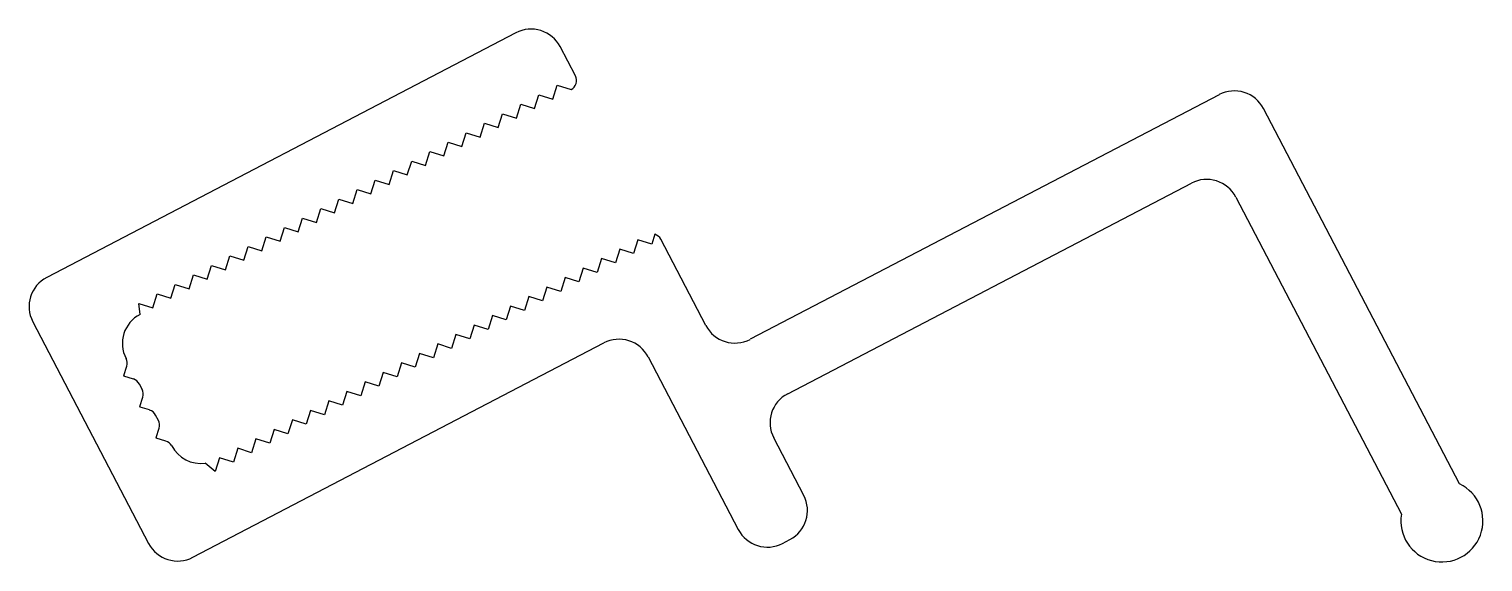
# Model space of a CAD drawing. Extents: x -18.5 to 17, y 1.7 to 14.7.
import ezdxf

# ---------------------------------------------------------------- set-up
doc = ezdxf.new("R2010")
doc.units = 0
doc.layers.add('1', color=7, linetype='CONTINUOUS')

msp = doc.modelspace()

# ---------------------------------------------------------------- linework, layer by layer
at = {"layer": '1', "color": 7, "linetype": 'CONTINUOUS'}
for p, q in [((-6.598, 14.628), (-18.034, 8.659)), ((-5.148, 13.579), (-5.518, 14.289)), ((-6.141, 12.779), (-6.035, 13.117)), ((-6.035, 13.117), (-5.697, 13.011)), ((-5.697, 13.011), (-5.592, 13.348)), ((-5.592, 13.348), (-5.254, 13.242)), ((10.546, 13.118), (-0.89, 7.15)), ((-6.584, 12.548), (-6.478, 12.885)), ((-6.478, 12.885), (-6.141, 12.779)), ((16.405, 3.622), (11.625, 12.779)), ((-7.471, 12.085), (-7.365, 12.423)), ((-7.365, 12.423), (-7.027, 12.317)), ((-7.027, 12.317), (-6.921, 12.654)), ((-6.921, 12.654), (-6.584, 12.548)), ((-7.914, 11.854), (-7.808, 12.191)), ((-7.808, 12.191), (-7.471, 12.085)), ((-8.8, 11.391), (-8.694, 11.729)), ((-8.694, 11.729), (-8.357, 11.623)), ((-8.357, 11.623), (-8.251, 11.96)), ((-8.251, 11.96), (-7.914, 11.854)), ((-9.244, 11.16), (-9.138, 11.497)), ((-9.138, 11.497), (-8.8, 11.391)), ((-10.13, 10.697), (-10.024, 11.035)), ((-10.024, 11.035), (-9.687, 10.929)), ((-9.687, 10.929), (-9.581, 11.266)), ((-9.581, 11.266), (-9.244, 11.16)), ((-10.573, 10.466), (-10.467, 10.803)), ((-10.467, 10.803), (-10.13, 10.697)), ((0.027, 5.824), (9.868, 10.96)), ((-11.46, 10.003), (-11.354, 10.341)), ((-11.354, 10.341), (-11.017, 10.235)), ((-11.017, 10.235), (-10.911, 10.572)), ((-10.911, 10.572), (-10.573, 10.466)), ((10.947, 10.621), (14.986, 2.881)), ((-11.903, 9.772), (-11.797, 10.109)), ((-11.797, 10.109), (-11.46, 10.003)), ((-12.79, 9.309), (-12.684, 9.647)), ((-12.684, 9.647), (-12.346, 9.541)), ((-12.346, 9.541), (-12.24, 9.878)), ((-12.24, 9.878), (-11.903, 9.772)), ((-3.625, 9.58), (-3.731, 9.243)), ((-3.288, 9.474), (-3.625, 9.58)), ((-3.213, 9.713), (-3.288, 9.474)), ((-1.97, 7.489), (-3.066, 9.59)), ((-13.233, 9.078), (-13.127, 9.415)), ((-13.127, 9.415), (-12.79, 9.309)), ((-4.068, 9.349), (-4.174, 9.012)), ((-3.731, 9.243), (-4.068, 9.349)), ((-14.119, 8.615), (-14.014, 8.953)), ((-14.014, 8.953), (-13.676, 8.847)), ((-13.676, 8.847), (-13.57, 9.184)), ((-13.57, 9.184), (-13.233, 9.078)), ((-4.955, 8.886), (-5.061, 8.549)), ((-4.618, 8.78), (-4.955, 8.886)), ((-4.512, 9.118), (-4.618, 8.78)), ((-4.174, 9.012), (-4.512, 9.118)), ((-14.563, 8.384), (-14.457, 8.721)), ((-14.457, 8.721), (-14.119, 8.615)), ((-5.398, 8.655), (-5.504, 8.318)), ((-5.061, 8.549), (-5.398, 8.655)), ((-15.449, 7.921), (-15.343, 8.259)), ((-15.343, 8.259), (-15.006, 8.153)), ((-15.006, 8.153), (-14.9, 8.49)), ((-14.9, 8.49), (-14.563, 8.384)), ((-6.285, 8.192), (-6.391, 7.855)), ((-5.947, 8.086), (-6.285, 8.192)), ((-5.841, 8.424), (-5.947, 8.086)), ((-5.504, 8.318), (-5.841, 8.424)), ((-15.76, 7.759), (-15.787, 8.027)), ((-15.787, 8.027), (-15.449, 7.921)), ((-6.728, 7.961), (-6.834, 7.624)), ((-6.391, 7.855), (-6.728, 7.961)), ((-18.373, 7.58), (-15.551, 2.172)), ((-7.615, 7.498), (-7.72, 7.161)), ((-7.277, 7.392), (-7.615, 7.498)), ((-7.171, 7.73), (-7.277, 7.392)), ((-6.834, 7.624), (-7.171, 7.73)), ((-8.058, 7.267), (-8.164, 6.93)), ((-7.72, 7.161), (-8.058, 7.267)), ((-14.471, 1.833), (-4.454, 7.061)), ((-8.944, 6.804), (-9.05, 6.467)), ((-8.607, 6.698), (-8.944, 6.804)), ((-8.501, 7.036), (-8.607, 6.698)), ((-8.164, 6.93), (-8.501, 7.036)), ((-16.158, 6.265), (-16.085, 6.496)), ((-16.099, 6.68), (-16.099, 6.68)), ((-9.388, 6.573), (-9.494, 6.236)), ((-9.05, 6.467), (-9.388, 6.573)), ((-3.374, 6.722), (-1.177, 2.511)), ((-15.921, 6.182), (-16.152, 6.255)), ((-15.707, 5.93), (-15.775, 6.059)), ((-15.775, 6.059), (-15.707, 5.93)), ((-15.707, 5.93), (-15.775, 6.059)), ((-15.775, 6.059), (-15.707, 5.93)), ((-15.707, 5.93), (-15.775, 6.059)), ((-10.274, 6.11), (-10.38, 5.773)), ((-9.937, 6.004), (-10.274, 6.11)), ((-9.831, 6.342), (-9.937, 6.004)), ((-9.494, 6.236), (-9.831, 6.342)), ((-15.763, 5.508), (-15.69, 5.739)), ((-10.717, 5.879), (-10.823, 5.542)), ((-10.38, 5.773), (-10.717, 5.879)), ((-15.527, 5.426), (-15.757, 5.498)), ((-11.604, 5.416), (-11.71, 5.079)), ((-11.267, 5.31), (-11.604, 5.416)), ((-11.161, 5.648), (-11.267, 5.31)), ((-10.823, 5.542), (-11.161, 5.648)), ((-15.312, 5.173), (-15.38, 5.303)), ((-15.368, 4.752), (-15.295, 4.982)), ((-15.312, 5.173), (-15.312, 5.173)), ((-12.047, 5.185), (-12.153, 4.848)), ((-11.71, 5.079), (-12.047, 5.185)), ((-15.132, 4.669), (-15.363, 4.742)), ((-12.934, 4.722), (-13.04, 4.385)), ((-12.596, 4.616), (-12.934, 4.722)), ((-12.49, 4.954), (-12.596, 4.616)), ((-12.153, 4.848), (-12.49, 4.954)), ((0.419, 3.344), (-0.312, 4.745)), ((-13.82, 4.26), (-13.926, 3.922)), ((-13.483, 4.154), (-13.82, 4.26)), ((-13.377, 4.491), (-13.483, 4.154)), ((-13.04, 4.385), (-13.377, 4.491)), ((-13.926, 3.922), (-14.168, 4.13)), ((-0.097, 2.172), (0.08, 2.265))]:
    msp.add_line(p, q, dxfattribs=at)
for centre, radius, start, end in [((-6.228, 13.919), 0.8, 27.56, 117.56), ((-5.37, 13.464), 0.25, 297.56, 27.56), ((10.916, 12.409), 0.8, 27.56, 117.56), ((10.238, 10.251), 0.8, 27.56, 117.56), ((-3.288, 9.474), 0.25, 27.56, 72.56), ((-17.664, 7.95), 0.8, 117.56, 207.56), ((-15.389, 7.05), 0.8, 117.56, 207.56), ((-1.26, 7.859), 0.8, 207.56, 297.56), ((-4.083, 6.352), 0.8, 27.56, 117.56), ((-16.324, 6.571), 0.251, 342.5928, 25.8613), ((-16.15, 6.262), 0.008, 162.56, 252.56), ((-15.996, 5.944), 0.25, 27.56, 72.56), ((-15.929, 5.814), 0.25, 342.56, 27.56), ((0.397, 5.115), 0.8, 117.56, 207.56), ((-15.755, 5.506), 0.008, 162.56, 252.56), ((-15.601, 5.187), 0.25, 27.56, 72.56), ((-15.534, 5.057), 0.25, 342.56, 27.56), ((-15.36, 4.749), 0.008, 162.56, 252.56), ((-15.207, 4.43), 0.251, 29.2586, 72.5271), ((-14.279, 4.923), 0.8, 207.56, 277.944), ((15.973, 2.72), 1, 170.6901, 64.4299), ((-0.29, 2.974), 0.8, 297.56, 27.56), ((-0.467, 2.881), 0.8, 207.56, 297.56), ((-14.841, 2.542), 0.8, 207.56, 297.56)]:
    msp.add_arc(centre, radius, start, end, dxfattribs=at)

doc.saveas('drawing.dxf')
